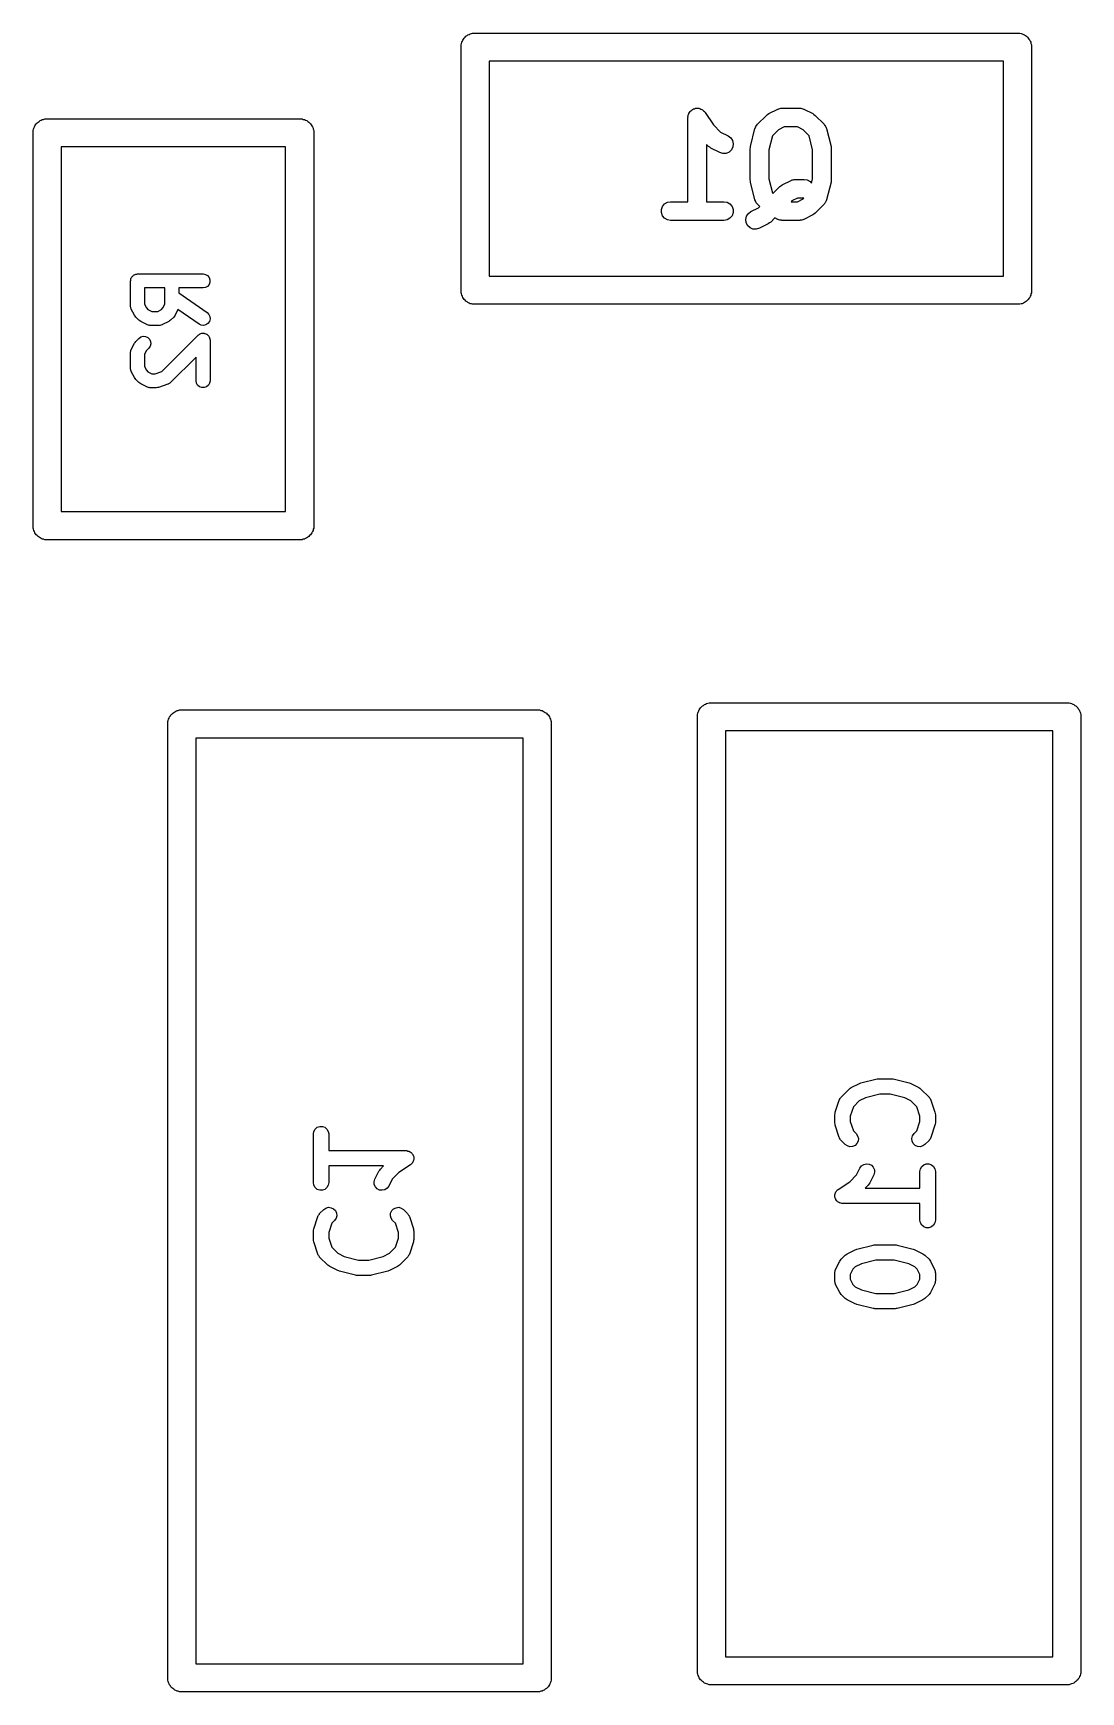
# Model space of a CAD drawing. Extents: x 86 to 122.3, y -103.9 to -55.1.
# Drawn here: x 93.92 to 99.52, y -103.1 to -94.23 of the extents above; entities that cross this region are included whole.
import ezdxf

# ---------------------------------------------------------------- set-up
doc = ezdxf.new("R2010")
doc.units = 0
doc.header["$MEASUREMENT"] = 0
doc.layers.add('BLACK', color=7, linetype='CONTINUOUS')

msp = doc.modelspace()

# ---------------------------------------------------------------- linework, layer by layer
at = {"layer": 'BLACK', "linetype": 'CONTINUOUS'}
for p, q in [((96.2114, -94.2859), (96.2126, -94.2793)), ((96.2126, -94.2793), (96.2159, -94.2735)), ((96.2159, -94.2735), (96.2182, -94.2673)), ((96.2182, -94.2673), (96.2224, -94.2622)), ((96.2224, -94.2622), (96.2258, -94.2564)), ((96.2258, -94.2564), (96.2309, -94.2521)), ((96.2309, -94.2521), (96.2352, -94.247)), ((96.2352, -94.247), (96.2409, -94.2437)), ((96.2409, -94.2437), (96.246, -94.2394)), ((96.246, -94.2394), (96.2523, -94.2371)), ((96.2523, -94.2371), (96.2581, -94.2338)), ((96.2581, -94.2338), (96.2646, -94.2326)), ((96.2646, -94.2326), (96.2709, -94.2304)), ((96.2709, -94.2304), (96.2776, -94.2304)), ((96.2776, -94.2304), (96.2776, -94.2304)), ((96.2776, -94.2304), (99.1907, -94.2304)), ((99.1907, -94.2304), (99.1973, -94.2304)), ((99.1907, -94.2304), (99.1907, -94.2304)), ((99.1973, -94.2304), (99.2036, -94.2326)), ((99.2036, -94.2326), (99.2102, -94.2338)), ((99.2102, -94.2338), (99.2159, -94.2371)), ((99.2159, -94.2371), (99.2222, -94.2394)), ((99.2222, -94.2394), (99.2273, -94.2437)), ((99.2273, -94.2437), (99.2331, -94.247)), ((99.2331, -94.247), (99.2374, -94.2521)), ((99.2374, -94.2521), (99.2425, -94.2564)), ((99.2425, -94.2564), (99.2458, -94.2622)), ((99.2458, -94.2622), (99.2501, -94.2673)), ((99.2501, -94.2673), (99.2524, -94.2735)), ((99.2524, -94.2735), (99.2557, -94.2793)), ((99.2557, -94.2793), (99.2568, -94.2859)), ((96.2091, -94.2921), (96.2114, -94.2859)), ((96.2091, -94.2988), (96.2091, -94.2921)), ((96.2091, -95.5921), (96.2091, -94.2988)), ((96.2091, -94.2988), (96.2091, -94.2988)), ((99.2568, -94.2859), (99.2591, -94.2921)), ((99.2591, -94.2921), (99.2591, -94.2988)), ((99.2591, -94.2988), (99.2591, -94.2988)), ((99.2591, -94.2988), (99.2591, -95.6119)), ((96.3591, -94.3804), (96.3591, -95.5304)), ((99.1091, -94.3804), (96.3591, -94.3804)), ((99.1091, -95.5304), (99.1091, -94.3804)), ((97.4426, -94.6421), (97.4472, -94.6382)), ((97.4472, -94.6382), (97.4498, -94.6373)), ((97.4498, -94.6373), (97.4521, -94.6358)), ((97.4521, -94.6358), (97.4579, -94.6344)), ((97.4579, -94.6344), (97.4635, -94.6323)), ((97.4635, -94.6323), (97.4663, -94.6323)), ((97.4663, -94.6323), (97.469, -94.6317)), ((97.469, -94.6317), (97.4749, -94.6323)), ((97.4749, -94.6323), (97.4809, -94.6323)), ((97.4809, -94.6323), (97.4835, -94.6333)), ((97.4835, -94.6333), (97.4863, -94.6336)), ((97.4863, -94.6336), (97.4916, -94.6362)), ((97.4916, -94.6362), (97.4972, -94.6382)), ((97.4972, -94.6382), (97.4993, -94.64)), ((97.8546, -94.6606), (97.9022, -94.6368)), ((97.9022, -94.6368), (97.905, -94.636)), ((97.905, -94.636), (97.9075, -94.6346)), ((97.9075, -94.6346), (97.9133, -94.6335)), ((97.9133, -94.6335), (97.9189, -94.6319)), ((97.9189, -94.6319), (97.9218, -94.6321)), ((97.9218, -94.6321), (97.9246, -94.6315)), ((97.9246, -94.6315), (98.0198, -94.6315)), ((98.0198, -94.6315), (98.0227, -94.6321)), ((98.0227, -94.6321), (98.0256, -94.6319)), ((98.0256, -94.6319), (98.0312, -94.6335)), ((98.0312, -94.6335), (98.0369, -94.6346)), ((98.0369, -94.6346), (98.0394, -94.636)), ((98.0394, -94.636), (98.0422, -94.6368)), ((98.0422, -94.6368), (98.0898, -94.6606)), ((93.9276, -94.7321), (93.9299, -94.7258)), ((93.9299, -94.7258), (93.9342, -94.7207)), ((93.9342, -94.7207), (93.9375, -94.7149)), ((93.9375, -94.7149), (93.9426, -94.7106)), ((93.9426, -94.7106), (93.9469, -94.7055)), ((93.9469, -94.7055), (93.9527, -94.7022)), ((93.9527, -94.7022), (93.9578, -94.6979)), ((93.9578, -94.6979), (93.9641, -94.6956)), ((93.9641, -94.6956), (93.9698, -94.6923)), ((93.9698, -94.6923), (93.9764, -94.6912)), ((93.9764, -94.6912), (93.9827, -94.6889)), ((93.9827, -94.6889), (93.9893, -94.6889)), ((93.9893, -94.6889), (93.9893, -94.6889)), ((93.9893, -94.6889), (95.3524, -94.6889)), ((95.3524, -94.6889), (95.3591, -94.6889)), ((95.3524, -94.6889), (95.3524, -94.6889)), ((95.3591, -94.6889), (95.3654, -94.6912)), ((95.3654, -94.6912), (95.3719, -94.6923)), ((95.3719, -94.6923), (95.3777, -94.6956)), ((95.3777, -94.6956), (95.384, -94.6979)), ((95.384, -94.6979), (95.3891, -94.7022)), ((95.3891, -94.7022), (95.3948, -94.7055)), ((95.3948, -94.7055), (95.3991, -94.7106)), ((95.3991, -94.7106), (95.4042, -94.7149)), ((95.4042, -94.7149), (95.4076, -94.7207)), ((95.4076, -94.7207), (95.4118, -94.7258)), ((95.4118, -94.7258), (95.4141, -94.7321)), ((97.4222, -94.6816), (97.4227, -94.6788)), ((97.4222, -95.1315), (97.4222, -94.6816)), ((97.4225, -94.6761), (97.4242, -94.6703)), ((97.4227, -94.6788), (97.4225, -94.6761)), ((97.4242, -94.6703), (97.4252, -94.6644)), ((97.4252, -94.6644), (97.4266, -94.662)), ((97.4266, -94.662), (97.4274, -94.6594)), ((97.4274, -94.6594), (97.4309, -94.6546)), ((97.4309, -94.6546), (97.4339, -94.6494)), ((97.4339, -94.6494), (97.436, -94.6476)), ((97.436, -94.6476), (97.4377, -94.6454)), ((97.4377, -94.6454), (97.4426, -94.6421)), ((97.4993, -94.64), (97.5018, -94.6413)), ((97.5018, -94.6413), (97.5059, -94.6456)), ((97.5059, -94.6456), (97.5105, -94.6494)), ((97.5105, -94.6494), (97.5119, -94.6518)), ((97.5119, -94.6518), (97.5138, -94.6538)), ((97.5138, -94.6538), (97.5587, -94.7211)), ((97.5587, -94.7211), (97.5971, -94.7595)), ((97.7863, -94.7286), (97.7879, -94.725)), ((97.7879, -94.725), (97.7913, -94.7215)), ((97.7913, -94.7215), (97.794, -94.7176)), ((97.794, -94.7176), (97.8416, -94.67)), ((97.8416, -94.67), (97.8482, -94.6654)), ((97.8482, -94.6654), (97.8546, -94.6606)), ((98.0898, -94.6606), (98.0963, -94.6654)), ((98.0963, -94.6654), (98.1028, -94.67)), ((98.1028, -94.67), (98.1504, -94.7176)), ((98.1504, -94.7176), (98.1532, -94.7215)), ((98.1532, -94.7215), (98.1565, -94.725)), ((98.1565, -94.725), (98.1581, -94.7286)), ((93.9209, -94.7507), (93.9232, -94.7444)), ((93.9209, -94.7573), (93.9209, -94.7507)), ((93.9209, -96.8507), (93.9209, -94.7573)), ((93.9209, -94.7573), (93.9209, -94.7573)), ((93.9232, -94.7444), (93.9243, -94.7378)), ((93.9243, -94.7378), (93.9276, -94.7321)), ((95.4141, -94.7321), (95.4174, -94.7378)), ((95.4174, -94.7378), (95.4186, -94.7444)), ((95.4186, -94.7444), (95.4209, -94.7507)), ((95.4209, -94.7507), (95.4209, -94.7573)), ((95.4209, -94.7573), (95.4209, -94.7573)), ((95.4209, -94.7573), (95.4209, -96.8704)), ((97.5971, -94.7595), (97.6374, -94.7797)), ((97.6374, -94.7797), (97.6514, -94.79)), ((97.6514, -94.79), (97.6609, -94.8045)), ((97.6609, -94.8045), (97.665, -94.8214)), ((97.757, -94.8361), (97.7809, -94.7409)), ((97.7809, -94.7409), (97.7828, -94.7365)), ((97.7828, -94.7365), (97.784, -94.7318)), ((97.784, -94.7318), (97.7863, -94.7286)), ((97.8745, -94.7785), (97.8555, -94.8544)), ((97.9066, -94.7465), (97.8745, -94.7785)), ((97.9364, -94.7315), (97.9066, -94.7465)), ((98.008, -94.7315), (97.9364, -94.7315)), ((98.0378, -94.7465), (98.008, -94.7315)), ((98.0699, -94.7785), (98.0378, -94.7465)), ((98.0889, -94.8544), (98.0699, -94.7785)), ((98.1581, -94.7286), (98.1604, -94.7318)), ((98.1604, -94.7318), (98.1616, -94.7365)), ((98.1616, -94.7365), (98.1636, -94.7409)), ((98.1636, -94.7409), (98.1874, -94.8361)), ((94.0709, -94.8389), (94.0709, -96.7889)), ((95.2709, -94.8389), (94.0709, -94.8389)), ((95.2709, -96.7889), (95.2709, -94.8389)), ((97.5321, -94.836), (97.5222, -94.8261)), ((97.5222, -94.8261), (97.5222, -95.1315)), ((97.5386, -94.8405), (97.5321, -94.836)), ((97.5451, -94.8453), (97.5386, -94.8405)), ((97.5927, -94.8691), (97.5451, -94.8453)), ((97.6094, -94.8741), (97.5927, -94.8691)), ((97.6267, -94.873), (97.6094, -94.8741)), ((97.6426, -94.8661), (97.6267, -94.873)), ((97.6552, -94.8542), (97.6426, -94.8661)), ((97.663, -94.8387), (97.6552, -94.8542)), ((97.665, -94.8214), (97.663, -94.8387)), ((97.7555, -94.8482), (97.7566, -94.8422)), ((97.7555, -95.0149), (97.7555, -94.8482)), ((97.7566, -94.8422), (97.757, -94.8361)), ((97.8555, -94.8544), (97.8555, -95.0087)), ((98.0889, -95.0087), (98.0889, -94.8544)), ((98.1874, -94.8361), (98.1878, -94.8422)), ((98.1878, -94.8422), (98.1889, -94.8482)), ((98.1889, -94.8482), (98.1889, -95.0149)), ((97.7566, -95.0209), (97.7555, -95.0149)), ((97.757, -95.027), (97.7566, -95.0209)), ((97.7809, -95.1222), (97.757, -95.027)), ((97.8555, -95.0087), (97.8745, -95.0846)), ((97.877, -95.087), (97.913, -95.051)), ((97.913, -95.051), (97.9196, -95.0464)), ((97.9196, -95.0464), (97.926, -95.0416)), ((97.926, -95.0416), (97.9737, -95.0178)), ((97.9737, -95.0178), (97.9764, -95.017)), ((97.9764, -95.017), (97.9789, -95.0155)), ((97.9789, -95.0155), (97.9847, -95.0145)), ((97.9847, -95.0145), (97.9903, -95.0128)), ((97.9903, -95.0128), (97.9932, -95.013)), ((97.9932, -95.013), (97.996, -95.0125)), ((97.996, -95.0125), (98.0436, -95.0125)), ((98.0436, -95.0125), (98.0607, -95.0155)), ((98.0607, -95.0155), (98.0758, -95.0242)), ((98.0758, -95.0242), (98.0829, -95.0327)), ((98.0829, -95.0327), (98.0889, -95.0087)), ((98.1874, -95.027), (98.1636, -95.1222)), ((98.1878, -95.0209), (98.1874, -95.027)), ((98.1889, -95.0149), (98.1878, -95.0209)), ((97.2801, -95.1729), (97.2861, -95.1565)), ((97.2861, -95.1565), (97.2972, -95.1432)), ((97.2972, -95.1432), (97.3123, -95.1346)), ((97.3123, -95.1346), (97.3294, -95.1315)), ((97.3294, -95.1315), (97.4222, -95.1315)), ((97.5222, -95.1315), (97.6151, -95.1315)), ((97.6151, -95.1315), (97.6322, -95.1346)), ((97.6322, -95.1346), (97.6472, -95.1432)), ((97.6472, -95.1432), (97.6584, -95.1565)), ((97.6584, -95.1565), (97.6643, -95.1729)), ((97.7594, -95.1844), (97.7997, -95.1643)), ((97.7828, -95.1266), (97.7809, -95.1222)), ((97.784, -95.1313), (97.7828, -95.1266)), ((97.7863, -95.1345), (97.784, -95.1313)), ((97.7879, -95.1381), (97.7863, -95.1345)), ((97.7913, -95.1416), (97.7879, -95.1381)), ((97.794, -95.1455), (97.7913, -95.1416)), ((97.8063, -95.1577), (97.794, -95.1455)), ((97.7997, -95.1643), (97.8063, -95.1577)), ((97.8745, -95.0846), (97.877, -95.087)), ((97.978, -95.1274), (97.9739, -95.1315)), ((97.9739, -95.1315), (98.008, -95.1315)), ((98.0078, -95.1125), (97.978, -95.1274)), ((98.042, -95.1125), (98.0078, -95.1125)), ((98.008, -95.1315), (98.0378, -95.1166)), ((98.0378, -95.1166), (98.042, -95.1125)), ((98.1504, -95.1455), (98.1028, -95.1931)), ((98.1532, -95.1416), (98.1504, -95.1455)), ((98.1565, -95.1381), (98.1532, -95.1416)), ((98.1581, -95.1345), (98.1565, -95.1381)), ((98.1604, -95.1313), (98.1581, -95.1345)), ((98.1616, -95.1266), (98.1604, -95.1313)), ((98.1636, -95.1222), (98.1616, -95.1266)), ((97.2801, -95.1902), (97.2801, -95.1729)), ((97.2861, -95.2065), (97.2801, -95.1902)), ((97.2972, -95.2199), (97.2861, -95.2065)), ((97.3123, -95.2285), (97.2972, -95.2199)), ((97.3294, -95.2315), (97.3123, -95.2285)), ((97.6151, -95.2315), (97.3294, -95.2315)), ((97.6322, -95.2285), (97.6151, -95.2315)), ((97.6472, -95.2199), (97.6322, -95.2285)), ((97.6584, -95.2065), (97.6472, -95.2199)), ((97.6643, -95.1902), (97.6584, -95.2065)), ((97.6643, -95.1729), (97.6643, -95.1902)), ((97.7318, -95.2262), (97.7359, -95.2093)), ((97.7338, -95.2434), (97.7318, -95.2262)), ((97.7416, -95.259), (97.7338, -95.2434)), ((97.7359, -95.2093), (97.7454, -95.1948)), ((97.7542, -95.2709), (97.7416, -95.259)), ((97.7454, -95.1948), (97.7594, -95.1844)), ((97.8517, -95.2501), (97.8041, -95.2739)), ((97.8581, -95.2453), (97.8517, -95.2501)), ((97.8647, -95.2407), (97.8581, -95.2453)), ((97.8868, -95.2186), (97.8647, -95.2407)), ((97.9022, -95.2263), (97.8868, -95.2186)), ((97.905, -95.2271), (97.9022, -95.2263)), ((97.9075, -95.2285), (97.905, -95.2271)), ((97.9133, -95.2296), (97.9075, -95.2285)), ((97.9189, -95.2312), (97.9133, -95.2296)), ((97.9218, -95.231), (97.9189, -95.2312)), ((97.9246, -95.2315), (97.9218, -95.231)), ((98.0198, -95.2315), (97.9246, -95.2315)), ((98.0227, -95.231), (98.0198, -95.2315)), ((98.0256, -95.2312), (98.0227, -95.231)), ((98.0312, -95.2296), (98.0256, -95.2312)), ((98.0369, -95.2285), (98.0312, -95.2296)), ((98.0394, -95.2271), (98.0369, -95.2285)), ((98.0422, -95.2263), (98.0394, -95.2271)), ((98.0898, -95.2025), (98.0422, -95.2263)), ((98.0963, -95.1977), (98.0898, -95.2025)), ((98.1028, -95.1931), (98.0963, -95.1977)), ((97.7701, -95.2778), (97.7542, -95.2709)), ((97.7875, -95.2788), (97.7701, -95.2778)), ((97.8041, -95.2739), (97.7875, -95.2788)), ((94.4551, -95.5268), (94.4579, -95.5252)), ((94.4579, -95.5252), (94.4605, -95.5231)), ((94.4605, -95.5231), (94.4635, -95.5219)), ((94.4635, -95.5219), (94.4664, -95.5203)), ((94.4664, -95.5203), (94.4696, -95.5197)), ((94.4696, -95.5197), (94.4727, -95.5186)), ((94.4727, -95.5186), (94.476, -95.5186)), ((94.476, -95.5186), (94.4792, -95.518)), ((94.4792, -95.518), (94.8292, -95.518)), ((94.8292, -95.518), (94.842, -95.5203)), ((94.842, -95.5203), (94.8533, -95.5268)), ((94.4417, -95.5555), (94.4423, -95.5523)), ((94.4417, -95.6889), (94.4417, -95.5555)), ((94.4423, -95.549), (94.4434, -95.5459)), ((94.4423, -95.5523), (94.4423, -95.549)), ((94.4434, -95.5459), (94.444, -95.5427)), ((94.444, -95.5427), (94.4456, -95.5399)), ((94.4456, -95.5399), (94.4467, -95.5368)), ((94.4467, -95.5368), (94.4488, -95.5343)), ((94.4488, -95.5343), (94.4505, -95.5314)), ((94.4505, -95.5314), (94.453, -95.5293)), ((94.453, -95.5293), (94.4551, -95.5268)), ((94.5167, -95.593), (94.5167, -95.68)), ((94.625, -95.593), (94.5167, -95.593)), ((94.625, -95.68), (94.625, -95.593)), ((94.8292, -95.593), (94.7, -95.593)), ((94.7, -95.593), (94.7, -95.6194)), ((94.842, -95.5908), (94.8292, -95.593)), ((94.8533, -95.5843), (94.842, -95.5908)), ((94.8533, -95.5268), (94.8617, -95.5368)), ((94.8617, -95.5743), (94.8533, -95.5843)), ((94.8617, -95.5368), (94.8661, -95.549)), ((94.8661, -95.5621), (94.8617, -95.5743)), ((94.8661, -95.549), (94.8661, -95.5621)), ((96.2091, -95.6186), (96.2091, -95.5921)), ((96.3591, -95.5304), (99.1091, -95.5304)), ((99.2591, -95.6119), (99.2591, -95.6119)), ((99.2591, -95.6119), (99.2591, -95.6186)), ((94.4421, -95.691), (94.4417, -95.6889)), ((94.442, -95.6932), (94.4421, -95.691)), ((94.4432, -95.6974), (94.442, -95.6932)), ((94.444, -95.7017), (94.4432, -95.6974)), ((94.4451, -95.7036), (94.444, -95.7017)), ((94.5167, -95.68), (94.5267, -95.7)), ((94.5267, -95.7), (94.5348, -95.7081)), ((94.607, -95.7081), (94.6151, -95.7)), ((94.6151, -95.7), (94.625, -95.68)), ((94.7, -95.6194), (94.8507, -95.7248)), ((96.2114, -95.6249), (96.2091, -95.6186)), ((96.2126, -95.6314), (96.2114, -95.6249)), ((96.2159, -95.6372), (96.2126, -95.6314)), ((96.2182, -95.6434), (96.2159, -95.6372)), ((96.2225, -95.6485), (96.2182, -95.6434)), ((96.2258, -95.6543), (96.2225, -95.6485)), ((96.2309, -95.6586), (96.2258, -95.6543)), ((96.2352, -95.6637), (96.2309, -95.6586)), ((96.2409, -95.667), (96.2352, -95.6637)), ((96.246, -95.6713), (96.2409, -95.667)), ((96.2523, -95.6736), (96.246, -95.6713)), ((96.2581, -95.6769), (96.2523, -95.6736)), ((96.2646, -95.6781), (96.2581, -95.6769)), ((96.2709, -95.6804), (96.2646, -95.6781)), ((96.2776, -95.6804), (96.2709, -95.6804)), ((99.1907, -95.6804), (96.2776, -95.6804)), ((96.2776, -95.6804), (96.2776, -95.6804)), ((99.1973, -95.6804), (99.1907, -95.6804)), ((99.1907, -95.6804), (99.1907, -95.6804)), ((99.2036, -95.6781), (99.1973, -95.6804)), ((99.2102, -95.6769), (99.2036, -95.6781)), ((99.2159, -95.6736), (99.2102, -95.6769)), ((99.2222, -95.6713), (99.2159, -95.6736)), ((99.2273, -95.667), (99.2222, -95.6713)), ((99.2331, -95.6637), (99.2273, -95.667)), ((99.2374, -95.6586), (99.2331, -95.6637)), ((99.2425, -95.6543), (99.2374, -95.6586)), ((99.2458, -95.6485), (99.2425, -95.6543)), ((99.2501, -95.6434), (99.2458, -95.6485)), ((99.2524, -95.6372), (99.2501, -95.6434)), ((99.2557, -95.6314), (99.2524, -95.6372)), ((99.2568, -95.6248), (99.2557, -95.6314)), ((99.2591, -95.6186), (99.2568, -95.6248)), ((94.4457, -95.7057), (94.4451, -95.7036)), ((94.4623, -95.739), (94.4457, -95.7057)), ((94.4659, -95.7438), (94.4623, -95.739)), ((94.4694, -95.7487), (94.4659, -95.7438)), ((94.486, -95.7654), (94.4694, -95.7487)), ((94.491, -95.7688), (94.486, -95.7654)), ((94.4958, -95.7724), (94.491, -95.7688)), ((94.5291, -95.7891), (94.4958, -95.7724)), ((94.5312, -95.7897), (94.5291, -95.7891)), ((94.5331, -95.7908), (94.5312, -95.7897)), ((94.5374, -95.7915), (94.5331, -95.7908)), ((94.5348, -95.7081), (94.5547, -95.718)), ((94.5416, -95.7928), (94.5374, -95.7915)), ((94.5547, -95.718), (94.587, -95.718)), ((94.587, -95.718), (94.607, -95.7081)), ((94.6044, -95.7915), (94.6002, -95.7928)), ((94.6087, -95.7908), (94.6044, -95.7915)), ((94.6106, -95.7897), (94.6087, -95.7908)), ((94.6127, -95.7891), (94.6106, -95.7897)), ((94.646, -95.7724), (94.6127, -95.7891)), ((94.6508, -95.7689), (94.646, -95.7724)), ((94.6557, -95.7654), (94.6508, -95.7689)), ((94.6724, -95.7487), (94.6557, -95.7654)), ((94.6758, -95.7438), (94.6724, -95.7487)), ((94.6794, -95.739), (94.6758, -95.7438)), ((94.6952, -95.7075), (94.6794, -95.739)), ((94.8077, -95.7863), (94.6952, -95.7075)), ((94.8195, -95.7918), (94.8077, -95.7863)), ((94.8451, -95.7895), (94.8325, -95.7929)), ((94.8557, -95.7821), (94.8451, -95.7895)), ((94.8507, -95.7248), (94.8599, -95.734)), ((94.8632, -95.7714), (94.8557, -95.7821)), ((94.8599, -95.734), (94.8654, -95.7458)), ((94.8666, -95.7588), (94.8632, -95.7714)), ((94.8654, -95.7458), (94.8666, -95.7588)), ((94.4659, -95.884), (94.4694, -95.879)), ((94.4694, -95.879), (94.486, -95.8624)), ((94.486, -95.8624), (94.4967, -95.8549)), ((94.4967, -95.8549), (94.5093, -95.8515)), ((94.5093, -95.8515), (94.5223, -95.8527)), ((94.5223, -95.8527), (94.5341, -95.8582)), ((94.5341, -95.8582), (94.5433, -95.8674)), ((94.5438, -95.7927), (94.5416, -95.7928)), ((94.5433, -95.8674), (94.5488, -95.8792)), ((94.5459, -95.793), (94.5438, -95.7927)), ((94.5959, -95.793), (94.5459, -95.793)), ((94.5488, -95.8792), (94.5499, -95.8921)), ((94.598, -95.7927), (94.5959, -95.793)), ((94.6002, -95.7928), (94.598, -95.7927)), ((94.609, -96.0394), (94.8027, -95.8457)), ((94.8027, -95.8457), (94.8067, -95.8429)), ((94.8067, -95.8429), (94.8105, -95.8397)), ((94.8105, -95.8397), (94.812, -95.8392)), ((94.812, -95.8392), (94.8134, -95.8382)), ((94.8134, -95.8382), (94.8181, -95.837)), ((94.8181, -95.837), (94.8227, -95.8353)), ((94.8325, -95.7929), (94.8195, -95.7918)), ((94.8227, -95.8353), (94.8243, -95.8353)), ((94.8243, -95.8353), (94.8259, -95.8349)), ((94.8259, -95.8349), (94.8308, -95.8353)), ((94.8308, -95.8353), (94.8357, -95.8353)), ((94.8357, -95.8353), (94.8373, -95.8358)), ((94.8373, -95.8358), (94.8389, -95.836)), ((94.8389, -95.836), (94.8434, -95.8381)), ((94.8434, -95.8381), (94.848, -95.8397)), ((94.848, -95.8397), (94.8492, -95.8408)), ((94.8492, -95.8408), (94.8507, -95.8415)), ((94.8507, -95.8415), (94.8542, -95.845)), ((94.8542, -95.845), (94.8579, -95.8481)), ((94.8579, -95.8481), (94.8588, -95.8495)), ((94.8588, -95.8495), (94.8599, -95.8507)), ((94.8599, -95.8507), (94.862, -95.8551)), ((94.862, -95.8551), (94.8645, -95.8594)), ((94.8645, -95.8594), (94.8647, -95.861)), ((94.8647, -95.861), (94.8654, -95.8625)), ((94.8654, -95.8625), (94.8659, -95.8674)), ((94.8659, -95.8674), (94.8667, -95.8722)), ((94.8667, -95.8722), (94.8667, -96.0889)), ((94.4417, -95.9389), (94.4421, -95.9368)), ((94.4417, -96.0222), (94.4417, -95.9389)), ((94.442, -95.9346), (94.4432, -95.9304)), ((94.4421, -95.9368), (94.442, -95.9346)), ((94.4432, -95.9304), (94.444, -95.9261)), ((94.444, -95.9261), (94.4451, -95.9242)), ((94.4451, -95.9242), (94.4457, -95.9221)), ((94.4457, -95.9221), (94.4623, -95.8888)), ((94.4623, -95.8888), (94.4659, -95.884)), ((94.5267, -95.9278), (94.5167, -95.9477)), ((94.5167, -95.9477), (94.5167, -96.0134)), ((94.5391, -95.9154), (94.5267, -95.9278)), ((94.5465, -95.9047), (94.5391, -95.9154)), ((94.5499, -95.8921), (94.5465, -95.9047)), ((94.7917, -95.9627), (94.6557, -96.0987)), ((94.7917, -96.0889), (94.7917, -95.9627)), ((94.4421, -96.0243), (94.4417, -96.0222)), ((94.442, -96.0265), (94.4421, -96.0243)), ((94.4432, -96.0307), (94.442, -96.0265)), ((94.444, -96.035), (94.4432, -96.0307)), ((94.4451, -96.0369), (94.444, -96.035)), ((94.4457, -96.039), (94.4451, -96.0369)), ((94.4623, -96.0723), (94.4457, -96.039)), ((94.5167, -96.0134), (94.5267, -96.0333)), ((94.5267, -96.0333), (94.5348, -96.0414)), ((94.5348, -96.0414), (94.5547, -96.0514)), ((94.5547, -96.0514), (94.5731, -96.0514)), ((94.5731, -96.0514), (94.609, -96.0394)), ((94.4659, -96.0771), (94.4623, -96.0723)), ((94.4694, -96.0821), (94.4659, -96.0771)), ((94.486, -96.0987), (94.4694, -96.0821)), ((94.4909, -96.1022), (94.486, -96.0987)), ((94.4958, -96.1058), (94.4909, -96.1022)), ((94.5291, -96.1224), (94.4958, -96.1058)), ((94.5312, -96.123), (94.5291, -96.1224)), ((94.5331, -96.1241), (94.5312, -96.123)), ((94.5374, -96.1249), (94.5331, -96.1241)), ((94.5416, -96.1261), (94.5374, -96.1249)), ((94.5438, -96.126), (94.5416, -96.1261)), ((94.5459, -96.1264), (94.5438, -96.126)), ((94.5792, -96.1264), (94.5459, -96.1264)), ((94.5851, -96.1253), (94.5792, -96.1264)), ((94.5911, -96.1245), (94.5851, -96.1253)), ((94.6411, -96.1078), (94.5911, -96.1245)), ((94.643, -96.1068), (94.6411, -96.1078)), ((94.6451, -96.1062), (94.643, -96.1068)), ((94.6487, -96.1037), (94.6451, -96.1062)), ((94.6525, -96.1016), (94.6487, -96.1037)), ((94.654, -96.1), (94.6525, -96.1016)), ((94.6557, -96.0987), (94.654, -96.1)), ((94.794, -96.1017), (94.7917, -96.0889)), ((94.8005, -96.113), (94.794, -96.1017)), ((94.8105, -96.1214), (94.8005, -96.113)), ((94.8227, -96.1258), (94.8105, -96.1214)), ((94.8357, -96.1258), (94.8227, -96.1258)), ((94.848, -96.1214), (94.8357, -96.1258)), ((94.8579, -96.113), (94.848, -96.1214)), ((94.8645, -96.1017), (94.8579, -96.113)), ((94.8667, -96.0889), (94.8645, -96.1017)), ((93.9209, -96.8771), (93.9209, -96.8507)), ((94.0709, -96.7889), (95.2709, -96.7889)), ((93.9232, -96.8834), (93.9209, -96.8771)), ((93.9243, -96.8899), (93.9232, -96.8834)), ((93.9276, -96.8957), (93.9243, -96.8899)), ((93.9299, -96.902), (93.9276, -96.8957)), ((93.9342, -96.9071), (93.9299, -96.902)), ((93.9375, -96.9128), (93.9342, -96.9071)), ((93.9426, -96.9171), (93.9375, -96.9128)), ((93.9469, -96.9222), (93.9426, -96.9171)), ((93.9527, -96.9256), (93.9469, -96.9222)), ((93.9578, -96.9298), (93.9527, -96.9256)), ((93.9641, -96.9321), (93.9578, -96.9298)), ((93.9698, -96.9354), (93.9641, -96.9321)), ((93.9764, -96.9366), (93.9698, -96.9354)), ((93.9827, -96.9389), (93.9764, -96.9366)), ((93.9893, -96.9389), (93.9827, -96.9389)), ((95.3524, -96.9389), (93.9893, -96.9389)), ((93.9893, -96.9389), (93.9893, -96.9389)), ((95.3591, -96.9389), (95.3524, -96.9389)), ((95.3524, -96.9389), (95.3524, -96.9389)), ((95.3654, -96.9366), (95.3591, -96.9389)), ((95.3719, -96.9354), (95.3654, -96.9366)), ((95.3777, -96.9321), (95.3719, -96.9354)), ((95.384, -96.9298), (95.3777, -96.9321)), ((95.3891, -96.9256), (95.384, -96.9298)), ((95.3948, -96.9222), (95.3891, -96.9256)), ((95.3991, -96.9171), (95.3948, -96.9222)), ((95.4042, -96.9128), (95.3991, -96.9171)), ((95.4076, -96.9071), (95.4042, -96.9128)), ((95.4118, -96.902), (95.4076, -96.9071)), ((95.4141, -96.8957), (95.4118, -96.902)), ((95.4174, -96.8899), (95.4141, -96.8957)), ((95.4186, -96.8834), (95.4174, -96.8899)), ((95.4209, -96.8771), (95.4186, -96.8834)), ((95.4209, -96.8704), (95.4209, -96.8704)), ((95.4209, -96.8704), (95.4209, -96.8771)), ((97.495, -97.8334), (97.4993, -97.8283)), ((97.4993, -97.8283), (97.5051, -97.8249)), ((97.5051, -97.8249), (97.5102, -97.8206)), ((97.5102, -97.8206), (97.5165, -97.8184)), ((97.5165, -97.8184), (97.5222, -97.815)), ((97.5222, -97.815), (97.5288, -97.8139)), ((97.5288, -97.8139), (97.5351, -97.8116)), ((97.5351, -97.8116), (97.5417, -97.8116)), ((97.5417, -97.8116), (97.5417, -97.8116)), ((97.5417, -97.8116), (99.4548, -97.8116)), ((99.4548, -97.8116), (99.4615, -97.8116)), ((99.4548, -97.8116), (99.4548, -97.8116)), ((99.4615, -97.8116), (99.4678, -97.8139)), ((99.4678, -97.8139), (99.4743, -97.815)), ((99.4743, -97.815), (99.4801, -97.8184)), ((99.4801, -97.8184), (99.4864, -97.8206)), ((99.4864, -97.8206), (99.4915, -97.8249)), ((99.4915, -97.8249), (99.4972, -97.8283)), ((99.4972, -97.8283), (99.5015, -97.8334)), ((94.6412, -97.9115), (94.6435, -97.9052)), ((94.6412, -97.9181), (94.6412, -97.9115)), ((94.6412, -103.031), (94.6412, -97.9181)), ((94.6435, -97.9052), (94.6446, -97.8987)), ((94.6446, -97.8987), (94.6479, -97.8929)), ((94.6479, -97.8929), (94.6502, -97.8866)), ((94.6502, -97.8866), (94.6545, -97.8815)), ((94.6545, -97.8815), (94.6578, -97.8757)), ((94.6578, -97.8757), (94.6629, -97.8715)), ((94.6629, -97.8715), (94.6672, -97.8664)), ((94.6672, -97.8664), (94.673, -97.863)), ((94.673, -97.863), (94.6781, -97.8587)), ((94.6781, -97.8587), (94.6844, -97.8565)), ((94.6844, -97.8565), (94.6901, -97.8531)), ((94.6901, -97.8531), (94.6967, -97.852)), ((94.6967, -97.852), (94.703, -97.8497)), ((94.703, -97.8497), (94.7096, -97.8497)), ((94.7096, -97.8497), (94.7096, -97.8497)), ((94.7096, -97.8497), (96.6227, -97.8497)), ((96.6227, -97.8497), (96.6294, -97.8497)), ((96.6227, -97.8497), (96.6227, -97.8497)), ((96.6294, -97.8497), (96.6357, -97.852)), ((96.6357, -97.852), (96.6422, -97.8531)), ((96.6422, -97.8531), (96.648, -97.8565)), ((96.648, -97.8565), (96.6543, -97.8587)), ((96.6543, -97.8587), (96.6594, -97.863)), ((96.6594, -97.863), (96.6651, -97.8664)), ((96.6651, -97.8664), (96.6694, -97.8715)), ((96.6694, -97.8715), (96.6745, -97.8757)), ((96.6745, -97.8757), (96.6778, -97.8815)), ((96.6778, -97.8815), (96.6821, -97.8866)), ((96.6821, -97.8866), (96.6844, -97.8929)), ((96.6844, -97.8929), (96.6877, -97.8987)), ((96.6877, -97.8987), (96.6889, -97.9052)), ((96.6889, -97.9052), (96.6912, -97.9115)), ((96.6912, -97.9115), (96.6912, -97.9181)), ((96.6912, -97.9181), (96.6912, -97.9181)), ((96.6912, -97.9181), (96.6912, -103.031)), ((97.4733, -97.8734), (97.4756, -97.8671)), ((97.4733, -97.88), (97.4733, -97.8734)), ((97.4733, -102.993), (97.4733, -97.88)), ((97.4756, -97.8671), (97.4767, -97.8606)), ((97.4767, -97.8606), (97.48, -97.8548)), ((97.48, -97.8548), (97.4823, -97.8485)), ((97.4823, -97.8485), (97.4866, -97.8434)), ((97.4866, -97.8434), (97.4899, -97.8376)), ((97.4899, -97.8376), (97.495, -97.8334)), ((99.5015, -97.8334), (99.5066, -97.8376)), ((99.5066, -97.8376), (99.5099, -97.8434)), ((99.5099, -97.8434), (99.5142, -97.8485)), ((99.5142, -97.8485), (99.5165, -97.8548)), ((99.5165, -97.8548), (99.5198, -97.8606)), ((99.5198, -97.8606), (99.521, -97.8671)), ((99.521, -97.8671), (99.5233, -97.8734)), ((99.5233, -97.8734), (99.5233, -97.88)), ((99.5233, -97.88), (99.5233, -97.88)), ((99.5233, -97.88), (99.5233, -102.993)), ((94.7912, -97.9997), (94.7912, -102.95)), ((96.5412, -97.9997), (94.7912, -97.9997)), ((96.5412, -102.95), (96.5412, -97.9997)), ((97.6233, -97.9616), (97.6233, -102.912)), ((99.3733, -97.9616), (97.6233, -97.9616)), ((99.3733, -102.912), (99.3733, -97.9616)), ((98.2904, -99.8728), (98.2957, -99.8689)), ((98.2957, -99.8689), (98.339, -99.8472)), ((98.339, -99.8472), (98.3433, -99.8459)), ((98.3433, -99.8459), (98.3474, -99.8441)), ((98.3474, -99.8441), (98.4341, -99.8224)), ((98.4341, -99.8224), (98.4391, -99.8221)), ((98.4391, -99.8221), (98.4441, -99.8212)), ((98.4441, -99.8212), (98.5091, -99.8212)), ((98.5091, -99.8212), (98.5141, -99.8221)), ((98.5141, -99.8221), (98.5191, -99.8224)), ((98.5191, -99.8224), (98.6058, -99.8441)), ((98.6058, -99.8441), (98.6099, -99.8459)), ((98.6099, -99.8459), (98.6142, -99.8472)), ((98.6142, -99.8472), (98.6576, -99.8689)), ((98.6576, -99.8689), (98.6629, -99.8728)), ((98.21, -100.001), (98.2316, -99.9361)), ((98.2316, -99.9361), (98.2328, -99.934)), ((98.2328, -99.934), (98.2334, -99.9317)), ((98.2334, -99.9317), (98.2362, -99.9277)), ((98.2362, -99.9277), (98.2385, -99.9235)), ((98.2385, -99.9235), (98.2402, -99.9219)), ((98.2402, -99.9219), (98.2416, -99.9199)), ((98.2416, -99.9199), (98.2849, -99.8766)), ((98.2849, -99.8766), (98.2904, -99.8728)), ((98.3385, -99.9397), (98.3068, -99.9714)), ((98.3718, -99.923), (98.3385, -99.9397)), ((98.4492, -99.9037), (98.3718, -99.923)), ((98.504, -99.9037), (98.4492, -99.9037)), ((98.5814, -99.923), (98.504, -99.9037)), ((98.6147, -99.9397), (98.5814, -99.923)), ((98.6464, -99.9714), (98.6147, -99.9397)), ((98.6629, -99.8728), (98.6683, -99.8766)), ((98.6683, -99.8766), (98.7116, -99.9199)), ((98.7116, -99.9199), (98.713, -99.9219)), ((98.713, -99.9219), (98.7148, -99.9235)), ((98.7148, -99.9235), (98.7171, -99.9277)), ((98.7171, -99.9277), (98.7198, -99.9317)), ((98.7198, -99.9317), (98.7204, -99.934)), ((98.7204, -99.934), (98.7216, -99.9361)), ((98.7216, -99.9361), (98.7432, -100.001)), ((98.2079, -100.014), (98.209, -100.008)), ((98.2079, -100.057), (98.2079, -100.014)), ((98.209, -100.008), (98.21, -100.001)), ((98.3068, -99.9714), (98.2904, -100.021)), ((98.2904, -100.021), (98.2904, -100.051)), ((98.6629, -100.021), (98.6464, -99.9714)), ((98.6629, -100.051), (98.6629, -100.021)), ((98.7432, -100.001), (98.7442, -100.008)), ((98.7442, -100.008), (98.7454, -100.014)), ((98.7454, -100.014), (98.7454, -100.057)), ((95.4191, -100.117), (95.4216, -100.103)), ((95.4191, -100.377), (95.4191, -100.117)), ((95.4216, -100.103), (95.4287, -100.091)), ((95.4287, -100.091), (95.4397, -100.081)), ((95.4397, -100.081), (95.4532, -100.077)), ((95.4532, -100.077), (95.4675, -100.077)), ((95.4675, -100.077), (95.481, -100.081)), ((95.481, -100.081), (95.4919, -100.091)), ((95.4919, -100.091), (95.4991, -100.103)), ((95.4991, -100.103), (95.5016, -100.117)), ((95.5016, -100.117), (95.5016, -100.206)), ((98.209, -100.064), (98.2079, -100.057)), ((98.21, -100.07), (98.209, -100.064)), ((98.2316, -100.135), (98.21, -100.07)), ((98.2328, -100.138), (98.2316, -100.135)), ((98.2904, -100.051), (98.3068, -100.1)), ((98.3068, -100.1), (98.3216, -100.115)), ((98.3216, -100.115), (98.3298, -100.127)), ((98.3298, -100.127), (98.3335, -100.141)), ((98.6197, -100.141), (98.6234, -100.127)), ((98.6234, -100.127), (98.6316, -100.115)), ((98.6316, -100.115), (98.6464, -100.1)), ((98.6464, -100.1), (98.6629, -100.051)), ((98.7216, -100.135), (98.7204, -100.138)), ((98.7432, -100.07), (98.7216, -100.135)), ((98.7442, -100.064), (98.7432, -100.07)), ((98.7454, -100.057), (98.7442, -100.064)), ((95.5016, -100.206), (95.9153, -100.206)), ((95.9153, -100.206), (95.9176, -100.206)), ((95.9176, -100.206), (95.9199, -100.206)), ((95.9199, -100.206), (95.9246, -100.208)), ((95.9246, -100.208), (95.9295, -100.208)), ((95.9295, -100.208), (95.9314, -100.21)), ((95.9314, -100.21), (95.9336, -100.21)), ((95.9336, -100.21), (95.9376, -100.213)), ((95.9376, -100.213), (95.9419, -100.216)), ((95.9419, -100.216), (95.9433, -100.217)), ((95.9433, -100.217), (95.9452, -100.219)), ((95.9452, -100.219), (95.9479, -100.223)), ((95.9479, -100.223), (95.9511, -100.227)), ((98.2334, -100.14), (98.2328, -100.138)), ((98.2362, -100.144), (98.2334, -100.14)), ((98.2385, -100.148), (98.2362, -100.144)), ((98.2402, -100.15), (98.2385, -100.148)), ((98.2416, -100.152), (98.2402, -100.15)), ((98.2633, -100.173), (98.2416, -100.152)), ((98.275, -100.181), (98.2633, -100.173)), ((98.2888, -100.185), (98.275, -100.181)), ((98.3031, -100.184), (98.2888, -100.185)), ((98.3161, -100.178), (98.3031, -100.184)), ((98.3262, -100.168), (98.3161, -100.178)), ((98.3323, -100.155), (98.3262, -100.168)), ((98.3335, -100.141), (98.3323, -100.155)), ((98.6209, -100.155), (98.6197, -100.141)), ((98.627, -100.168), (98.6209, -100.155)), ((98.6371, -100.178), (98.627, -100.168)), ((98.6501, -100.184), (98.6371, -100.178)), ((98.6644, -100.185), (98.6501, -100.184)), ((98.6782, -100.181), (98.6644, -100.185)), ((98.6899, -100.173), (98.6782, -100.181)), ((98.7116, -100.152), (98.6899, -100.173)), ((98.713, -100.15), (98.7116, -100.152)), ((98.7148, -100.148), (98.713, -100.15)), ((98.7171, -100.144), (98.7148, -100.148)), ((98.7198, -100.14), (98.7171, -100.144)), ((98.7204, -100.138), (98.7198, -100.14)), ((95.7941, -100.288), (95.5016, -100.288)), ((95.5016, -100.288), (95.5016, -100.377)), ((95.7485, -100.359), (95.7701, -100.315)), ((95.7701, -100.315), (95.7741, -100.31)), ((95.7741, -100.31), (95.7778, -100.305)), ((95.7778, -100.305), (95.7941, -100.288)), ((95.9382, -100.282), (95.8766, -100.323)), ((95.9399, -100.28), (95.9382, -100.282)), ((95.9419, -100.279), (95.9399, -100.28)), ((95.945, -100.275), (95.9419, -100.279)), ((95.9486, -100.272), (95.945, -100.275)), ((95.9496, -100.27), (95.9486, -100.272)), ((95.9511, -100.268), (95.9496, -100.27)), ((95.9511, -100.227), (95.9519, -100.229)), ((95.9528, -100.263), (95.9511, -100.268)), ((95.9519, -100.229), (95.9531, -100.231)), ((95.9549, -100.259), (95.9528, -100.263)), ((95.9531, -100.231), (95.9543, -100.235)), ((95.9543, -100.235), (95.956, -100.24)), ((95.9552, -100.257), (95.9549, -100.259)), ((95.956, -100.254), (95.9552, -100.257)), ((95.956, -100.24), (95.956, -100.242)), ((95.956, -100.242), (95.9565, -100.245)), ((95.9565, -100.245), (95.956, -100.249)), ((95.956, -100.249), (95.956, -100.254)), ((98.3235, -100.336), (98.3422, -100.299)), ((98.3422, -100.299), (98.3508, -100.287)), ((98.3508, -100.287), (98.3627, -100.28)), ((98.3627, -100.28), (98.3766, -100.276)), ((98.3766, -100.276), (98.3909, -100.278)), ((98.3909, -100.278), (98.4037, -100.284)), ((98.4037, -100.284), (98.4135, -100.295)), ((98.4135, -100.295), (98.4192, -100.308)), ((98.4192, -100.308), (98.4201, -100.322)), ((98.6629, -100.317), (98.6654, -100.303)), ((98.6654, -100.303), (98.6725, -100.291)), ((98.6725, -100.291), (98.6835, -100.282)), ((98.6835, -100.282), (98.697, -100.277)), ((98.697, -100.277), (98.7113, -100.277)), ((98.7113, -100.277), (98.7247, -100.282)), ((98.7247, -100.282), (98.7357, -100.291)), ((98.7357, -100.291), (98.7429, -100.303)), ((98.7429, -100.303), (98.7454, -100.317)), ((95.4216, -100.391), (95.4191, -100.377)), ((95.4287, -100.404), (95.4216, -100.391)), ((95.4991, -100.391), (95.4919, -100.404)), ((95.5016, -100.377), (95.4991, -100.391)), ((95.7444, -100.372), (95.7485, -100.359)), ((95.7452, -100.387), (95.7444, -100.372)), ((95.7509, -100.4), (95.7452, -100.387)), ((95.7608, -100.41), (95.7509, -100.4)), ((95.8222, -100.396), (95.8137, -100.407)), ((95.8409, -100.358), (95.8222, -100.396)), ((95.8766, -100.323), (95.8409, -100.358)), ((98.2262, -100.413), (98.2878, -100.372)), ((98.2878, -100.372), (98.3235, -100.336)), ((98.3866, -100.39), (98.3704, -100.406)), ((98.3904, -100.385), (98.3866, -100.39)), ((98.3943, -100.379), (98.3904, -100.385)), ((98.416, -100.336), (98.3943, -100.379)), ((98.4201, -100.322), (98.416, -100.336)), ((98.6629, -100.406), (98.6629, -100.317)), ((98.7454, -100.317), (98.7454, -100.577)), ((95.4397, -100.413), (95.4287, -100.404)), ((95.4532, -100.418), (95.4397, -100.413)), ((95.4675, -100.418), (95.4532, -100.418)), ((95.481, -100.413), (95.4675, -100.418)), ((95.4919, -100.404), (95.481, -100.413)), ((95.7736, -100.417), (95.7608, -100.41)), ((95.7878, -100.418), (95.7736, -100.417)), ((95.8018, -100.415), (95.7878, -100.418)), ((95.8137, -100.407), (95.8018, -100.415)), ((98.2079, -100.45), (98.2085, -100.445)), ((98.2085, -100.452), (98.2079, -100.45)), ((98.2085, -100.44), (98.2093, -100.438)), ((98.2085, -100.445), (98.2085, -100.44)), ((98.2085, -100.455), (98.2085, -100.452)), ((98.2102, -100.459), (98.2085, -100.455)), ((98.2093, -100.438), (98.2095, -100.436)), ((98.2095, -100.436), (98.2117, -100.431)), ((98.2113, -100.464), (98.2102, -100.459)), ((98.2126, -100.466), (98.2113, -100.464)), ((98.2117, -100.431), (98.2134, -100.427)), ((98.2134, -100.468), (98.2126, -100.466)), ((98.2134, -100.427), (98.2149, -100.425)), ((98.2166, -100.472), (98.2134, -100.468)), ((98.2149, -100.425), (98.2159, -100.423)), ((98.2159, -100.423), (98.2194, -100.42)), ((98.2193, -100.476), (98.2166, -100.472)), ((98.2211, -100.477), (98.2193, -100.476)), ((98.2194, -100.42), (98.2226, -100.416)), ((98.2226, -100.479), (98.2211, -100.477)), ((98.2226, -100.416), (98.2246, -100.415)), ((98.2269, -100.481), (98.2226, -100.479)), ((98.2246, -100.415), (98.2262, -100.413)), ((98.2308, -100.484), (98.2269, -100.481)), ((98.233, -100.485), (98.2308, -100.484)), ((98.235, -100.486), (98.233, -100.485)), ((98.2398, -100.487), (98.235, -100.486)), ((98.2446, -100.488), (98.2398, -100.487)), ((98.2469, -100.488), (98.2446, -100.488)), ((98.2491, -100.489), (98.2469, -100.488)), ((98.6629, -100.489), (98.2491, -100.489)), ((98.3704, -100.406), (98.6629, -100.406)), ((98.6629, -100.577), (98.6629, -100.489)), ((95.4212, -100.624), (95.4429, -100.559)), ((95.4429, -100.559), (95.444, -100.557)), ((95.444, -100.557), (95.4446, -100.555)), ((95.4446, -100.555), (95.4474, -100.551)), ((95.4474, -100.551), (95.4497, -100.547)), ((95.4497, -100.547), (95.4515, -100.545)), ((95.4515, -100.545), (95.4528, -100.543)), ((95.4528, -100.543), (95.4745, -100.521)), ((95.4745, -100.521), (95.4862, -100.513)), ((95.4862, -100.513), (95.5001, -100.509)), ((95.5001, -100.509), (95.5144, -100.511)), ((95.5144, -100.511), (95.5273, -100.517)), ((95.5328, -100.58), (95.5181, -100.594)), ((95.5273, -100.517), (95.5375, -100.527)), ((95.5411, -100.568), (95.5328, -100.58)), ((95.5375, -100.527), (95.5435, -100.54)), ((95.5448, -100.554), (95.5411, -100.568)), ((95.5435, -100.54), (95.5448, -100.554)), ((95.8309, -100.554), (95.8322, -100.54)), ((95.8346, -100.568), (95.8309, -100.554)), ((95.8322, -100.54), (95.8382, -100.527)), ((95.8428, -100.58), (95.8346, -100.568)), ((95.8382, -100.527), (95.8484, -100.517)), ((95.8576, -100.594), (95.8428, -100.58)), ((95.8484, -100.517), (95.8613, -100.511)), ((95.8613, -100.511), (95.8756, -100.509)), ((95.8756, -100.509), (95.8894, -100.513)), ((95.8894, -100.513), (95.9012, -100.521)), ((95.9012, -100.521), (95.9228, -100.543)), ((95.9228, -100.543), (95.9242, -100.545)), ((95.9242, -100.545), (95.926, -100.547)), ((95.926, -100.547), (95.9283, -100.551)), ((95.9283, -100.551), (95.9311, -100.555)), ((95.9311, -100.555), (95.9317, -100.557)), ((95.9317, -100.557), (95.9328, -100.559)), ((95.9328, -100.559), (95.9545, -100.624)), ((98.6654, -100.592), (98.6629, -100.577)), ((98.7454, -100.577), (98.7429, -100.592)), ((95.4191, -100.637), (95.4202, -100.631)), ((95.4191, -100.681), (95.4191, -100.637)), ((95.4202, -100.631), (95.4212, -100.624)), ((95.5181, -100.594), (95.5016, -100.644)), ((95.5016, -100.644), (95.5016, -100.674)), ((95.8741, -100.644), (95.8576, -100.594)), ((95.8741, -100.674), (95.8741, -100.644)), ((95.9545, -100.624), (95.9554, -100.631)), ((95.9554, -100.631), (95.9566, -100.637)), ((95.9566, -100.637), (95.9566, -100.681)), ((98.6725, -100.604), (98.6654, -100.592)), ((98.6835, -100.613), (98.6725, -100.604)), ((98.697, -100.618), (98.6835, -100.613)), ((98.7113, -100.618), (98.697, -100.618)), ((98.7247, -100.613), (98.7113, -100.618)), ((98.7357, -100.604), (98.7247, -100.613)), ((98.7429, -100.592), (98.7357, -100.604)), ((95.4202, -100.687), (95.4191, -100.681)), ((95.4212, -100.694), (95.4202, -100.687)), ((95.4429, -100.759), (95.4212, -100.694)), ((95.5016, -100.674), (95.5181, -100.723)), ((95.5181, -100.723), (95.5498, -100.755)), ((95.5498, -100.755), (95.5831, -100.772)), ((95.7926, -100.772), (95.8259, -100.755)), ((95.8259, -100.755), (95.8576, -100.723)), ((95.8576, -100.723), (95.8741, -100.674)), ((95.9545, -100.694), (95.9328, -100.759)), ((95.9554, -100.687), (95.9545, -100.694)), ((95.9566, -100.681), (95.9554, -100.687)), ((98.2687, -100.761), (98.274, -100.757)), ((98.274, -100.757), (98.3173, -100.736)), ((98.3173, -100.736), (98.3217, -100.734)), ((98.3217, -100.734), (98.3258, -100.732)), ((98.3258, -100.732), (98.4124, -100.711)), ((98.4124, -100.711), (98.4175, -100.71)), ((98.4175, -100.71), (98.4224, -100.71)), ((98.4224, -100.71), (98.5308, -100.71)), ((98.5308, -100.71), (98.5358, -100.71)), ((98.5358, -100.71), (98.5408, -100.711)), ((98.5408, -100.711), (98.6274, -100.732)), ((98.6274, -100.732), (98.6316, -100.734)), ((98.6316, -100.734), (98.6359, -100.736)), ((98.6359, -100.736), (98.6792, -100.757)), ((98.6792, -100.757), (98.6845, -100.761)), ((95.444, -100.761), (95.4429, -100.759)), ((95.4446, -100.763), (95.444, -100.761)), ((95.4474, -100.767), (95.4446, -100.763)), ((95.4497, -100.771), (95.4474, -100.767)), ((95.4515, -100.773), (95.4497, -100.771)), ((95.4528, -100.775), (95.4515, -100.773)), ((95.4962, -100.818), (95.4528, -100.775)), ((95.5016, -100.822), (95.4962, -100.818)), ((95.5069, -100.826), (95.5016, -100.822)), ((95.5502, -100.847), (95.5069, -100.826)), ((95.5546, -100.849), (95.5502, -100.847)), ((95.5831, -100.772), (95.6604, -100.791)), ((95.6604, -100.791), (95.7153, -100.791)), ((95.7153, -100.791), (95.7926, -100.772)), ((95.8255, -100.847), (95.8211, -100.849)), ((95.8688, -100.826), (95.8255, -100.847)), ((95.8741, -100.822), (95.8688, -100.826)), ((95.8795, -100.818), (95.8741, -100.822)), ((95.9228, -100.775), (95.8795, -100.818)), ((95.9242, -100.773), (95.9228, -100.775)), ((95.926, -100.771), (95.9242, -100.773)), ((95.9283, -100.767), (95.926, -100.771)), ((95.9311, -100.763), (95.9283, -100.767)), ((95.9317, -100.761), (95.9311, -100.763)), ((95.9328, -100.759), (95.9317, -100.761)), ((98.2095, -100.85), (98.2104, -100.845)), ((98.2104, -100.845), (98.2115, -100.843)), ((98.2115, -100.843), (98.2122, -100.841)), ((98.2122, -100.841), (98.2339, -100.797)), ((98.2339, -100.797), (98.2378, -100.792)), ((98.2378, -100.792), (98.2416, -100.787)), ((98.2416, -100.787), (98.2633, -100.765)), ((98.2633, -100.765), (98.2687, -100.761)), ((98.3047, -100.84), (98.2904, -100.869)), ((98.3169, -100.828), (98.3047, -100.84)), ((98.3502, -100.811), (98.3169, -100.828)), ((98.4275, -100.792), (98.3502, -100.811)), ((98.5257, -100.792), (98.4275, -100.792)), ((98.603, -100.811), (98.5257, -100.792)), ((98.6363, -100.828), (98.603, -100.811)), ((98.6485, -100.84), (98.6363, -100.828)), ((98.6629, -100.869), (98.6485, -100.84)), ((98.6845, -100.761), (98.6899, -100.765)), ((98.6899, -100.765), (98.7116, -100.787)), ((98.7116, -100.787), (98.7154, -100.792)), ((98.7154, -100.792), (98.7193, -100.797)), ((98.7193, -100.797), (98.741, -100.841)), ((98.741, -100.841), (98.7417, -100.843)), ((98.7417, -100.843), (98.7429, -100.845)), ((98.7429, -100.845), (98.7437, -100.85)), ((95.5587, -100.851), (95.5546, -100.849)), ((95.6453, -100.872), (95.5587, -100.851)), ((95.6504, -100.873), (95.6453, -100.872)), ((95.6553, -100.873), (95.6504, -100.873)), ((95.7203, -100.873), (95.6553, -100.873)), ((95.7253, -100.873), (95.7203, -100.873)), ((95.7304, -100.872), (95.7253, -100.873)), ((95.817, -100.851), (95.7304, -100.872)), ((95.8211, -100.849), (95.817, -100.851)), ((98.2079, -100.859), (98.2083, -100.857)), ((98.2079, -100.902), (98.2079, -100.859)), ((98.2083, -100.905), (98.2079, -100.902)), ((98.2081, -100.854), (98.2095, -100.85)), ((98.2083, -100.857), (98.2081, -100.854)), ((98.2081, -100.907), (98.2083, -100.905)), ((98.2095, -100.912), (98.2081, -100.907)), ((98.2104, -100.917), (98.2095, -100.912)), ((98.2115, -100.919), (98.2104, -100.917)), ((98.2122, -100.921), (98.2115, -100.919)), ((98.2339, -100.964), (98.2122, -100.921)), ((98.2904, -100.869), (98.2904, -100.893)), ((98.2904, -100.893), (98.3047, -100.921)), ((98.3047, -100.921), (98.3169, -100.934)), ((98.3169, -100.934), (98.3502, -100.95)), ((98.603, -100.95), (98.6363, -100.934)), ((98.6363, -100.934), (98.6485, -100.921)), ((98.6485, -100.921), (98.6629, -100.893)), ((98.6629, -100.893), (98.6629, -100.869)), ((98.741, -100.921), (98.7193, -100.964)), ((98.7417, -100.919), (98.741, -100.921)), ((98.7429, -100.917), (98.7417, -100.919)), ((98.7437, -100.912), (98.7429, -100.917)), ((98.7437, -100.85), (98.7451, -100.854)), ((98.7451, -100.907), (98.7437, -100.912)), ((98.7451, -100.854), (98.7449, -100.857)), ((98.7449, -100.857), (98.7454, -100.859)), ((98.7454, -100.902), (98.7449, -100.905)), ((98.7449, -100.905), (98.7451, -100.907)), ((98.7454, -100.859), (98.7454, -100.902)), ((98.2378, -100.97), (98.2339, -100.964)), ((98.2416, -100.975), (98.2378, -100.97)), ((98.2633, -100.997), (98.2416, -100.975)), ((98.2687, -101), (98.2633, -100.997)), ((98.274, -101.004), (98.2687, -101)), ((98.3173, -101.026), (98.274, -101.004)), ((98.3502, -100.95), (98.4275, -100.97)), ((98.4275, -100.97), (98.5257, -100.97)), ((98.5257, -100.97), (98.603, -100.95)), ((98.6792, -101.004), (98.6359, -101.026)), ((98.6845, -101), (98.6792, -101.004)), ((98.6899, -100.997), (98.6845, -101)), ((98.7116, -100.975), (98.6899, -100.997)), ((98.7154, -100.97), (98.7116, -100.975)), ((98.7193, -100.964), (98.7154, -100.97)), ((98.3217, -101.027), (98.3173, -101.026)), ((98.3258, -101.029), (98.3217, -101.027)), ((98.4124, -101.051), (98.3258, -101.029)), ((98.4175, -101.051), (98.4124, -101.051)), ((98.4224, -101.052), (98.4175, -101.051)), ((98.5308, -101.052), (98.4224, -101.052)), ((98.5358, -101.051), (98.5308, -101.052)), ((98.5408, -101.051), (98.5358, -101.051)), ((98.6274, -101.029), (98.5408, -101.051)), ((98.6316, -101.027), (98.6274, -101.029)), ((98.6359, -101.026), (98.6316, -101.027)), ((94.7912, -102.95), (96.5412, -102.95)), ((97.6233, -102.912), (99.3733, -102.912)), ((94.6412, -103.038), (94.6412, -103.031)), ((94.6412, -103.031), (94.6412, -103.031)), ((94.6435, -103.044), (94.6412, -103.038)), ((94.6446, -103.051), (94.6435, -103.044)), ((94.6479, -103.057), (94.6446, -103.051)), ((94.6502, -103.063), (94.6479, -103.057)), ((94.6545, -103.068), (94.6502, -103.063)), ((96.6821, -103.063), (96.6778, -103.068)), ((96.6844, -103.057), (96.6821, -103.063)), ((96.6877, -103.051), (96.6844, -103.057)), ((96.6889, -103.044), (96.6877, -103.051)), ((96.6912, -103.038), (96.6889, -103.044)), ((96.6912, -103.031), (96.6912, -103.031)), ((96.6912, -103.031), (96.6912, -103.038)), ((97.4733, -103), (97.4733, -102.993)), ((97.4733, -102.993), (97.4733, -102.993)), ((97.4756, -103.006), (97.4733, -103)), ((97.4767, -103.013), (97.4756, -103.006)), ((97.48, -103.018), (97.4767, -103.013)), ((97.4823, -103.025), (97.48, -103.018)), ((97.4866, -103.03), (97.4823, -103.025)), ((97.4899, -103.036), (97.4866, -103.03)), ((97.495, -103.04), (97.4899, -103.036)), ((97.4993, -103.045), (97.495, -103.04)), ((97.5051, -103.048), (97.4993, -103.045)), ((97.5102, -103.053), (97.5051, -103.048)), ((97.5165, -103.055), (97.5102, -103.053)), ((97.5222, -103.058), (97.5165, -103.055)), ((97.5288, -103.059), (97.5222, -103.058)), ((97.5351, -103.062), (97.5288, -103.059)), ((97.5417, -103.062), (97.5351, -103.062)), ((99.4548, -103.062), (97.5417, -103.062)), ((97.5417, -103.062), (97.5417, -103.062)), ((99.4615, -103.062), (99.4548, -103.062)), ((99.4548, -103.062), (99.4548, -103.062)), ((99.4678, -103.059), (99.4615, -103.062)), ((99.4743, -103.058), (99.4678, -103.059)), ((99.4801, -103.055), (99.4743, -103.058)), ((99.4864, -103.053), (99.4801, -103.055)), ((99.4915, -103.048), (99.4864, -103.053)), ((99.4972, -103.045), (99.4915, -103.048)), ((99.5015, -103.04), (99.4972, -103.045)), ((99.5066, -103.036), (99.5015, -103.04)), ((99.5099, -103.03), (99.5066, -103.036)), ((99.5142, -103.025), (99.5099, -103.03)), ((99.5165, -103.018), (99.5142, -103.025)), ((99.5198, -103.013), (99.5165, -103.018)), ((99.521, -103.006), (99.5198, -103.013)), ((99.5233, -103), (99.521, -103.006)), ((99.5233, -102.993), (99.5233, -102.993)), ((99.5233, -102.993), (99.5233, -103)), ((94.6578, -103.074), (94.6545, -103.068)), ((94.6629, -103.078), (94.6578, -103.074)), ((94.6672, -103.083), (94.6629, -103.078)), ((94.673, -103.086), (94.6672, -103.083)), ((94.6781, -103.091), (94.673, -103.086)), ((94.6844, -103.093), (94.6781, -103.091)), ((94.6901, -103.096), (94.6844, -103.093)), ((94.6967, -103.097), (94.6901, -103.096)), ((94.703, -103.1), (94.6967, -103.097)), ((94.7096, -103.1), (94.703, -103.1)), ((96.6227, -103.1), (94.7096, -103.1)), ((94.7096, -103.1), (94.7096, -103.1)), ((96.6294, -103.1), (96.6227, -103.1)), ((96.6227, -103.1), (96.6227, -103.1)), ((96.6357, -103.097), (96.6294, -103.1)), ((96.6422, -103.096), (96.6357, -103.097)), ((96.648, -103.093), (96.6422, -103.096)), ((96.6543, -103.091), (96.648, -103.093)), ((96.6594, -103.086), (96.6543, -103.091)), ((96.6651, -103.083), (96.6594, -103.086)), ((96.6694, -103.078), (96.6651, -103.083)), ((96.6745, -103.074), (96.6694, -103.078)), ((96.6778, -103.068), (96.6745, -103.074))]:
    msp.add_line(p, q, dxfattribs=at)

doc.saveas('drawing.dxf')
